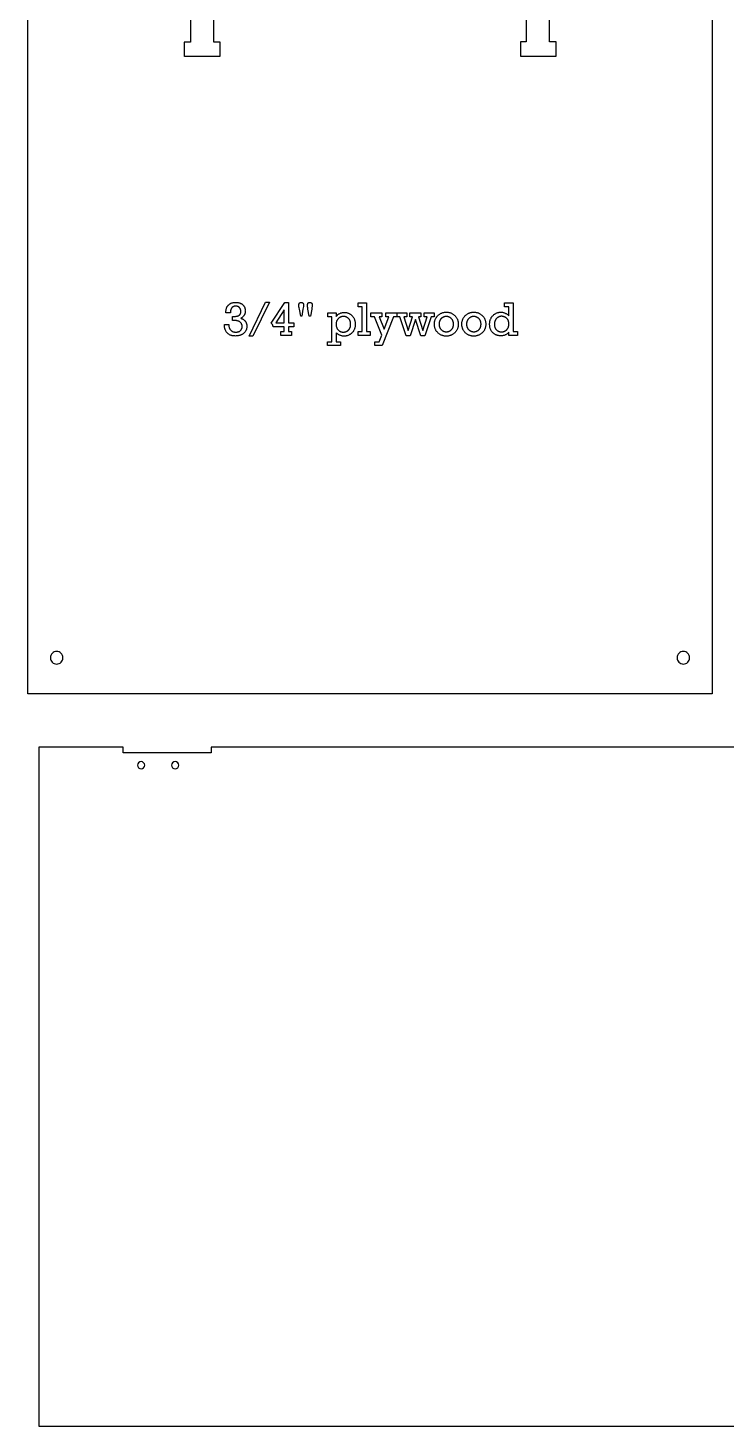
# Model space of a CAD drawing. Extents: x 1 to 150, y 1 to 98.
# Drawn here: x 99.56 to 123.86, y 1.01 to 49.67 of the extents above; entities that cross this region are included whole.
import ezdxf

# ---------------------------------------------------------------- set-up
doc = ezdxf.new("R2010")
doc.units = 0
doc.layers.add('LAYER_1', color=18, linetype='CONTINUOUS')

msp = doc.modelspace()

# ---------------------------------------------------------------- linework, layer by layer
at = {"layer": 'LAYER_1'}
for points in [[(105.217, 51.781), (105.217, 49.234), (105.216, 49.179), (104.999, 49.179), (104.999, 48.679), (105.013, 48.684), (106.234, 48.684), (106.249, 48.684), (106.249, 49.179), (106.03, 49.179), (106.03, 49.198), (106.03, 56.871)], [(116.905, 56.871), (116.905, 49.197), (116.903, 49.185), (116.701, 49.185), (116.701, 48.685), (116.708, 48.684), (117.949, 48.684), (117.951, 48.685), (117.951, 49.185), (117.719, 49.185), (117.717, 49.269), (117.717, 51.747)], [(123.373, 51.712), (123.373, 26.496), (99.561, 26.496), (99.561, 51.748)]]:
    msp.add_lwpolyline(points, dxfattribs=at)
for points in [[(106.685, 39.486), (106.685, 39.626), (106.714, 39.627), (106.74, 39.627), (106.765, 39.628), (106.788, 39.63), (106.808, 39.632), (106.827, 39.634), (106.844, 39.637), (106.858, 39.64), (106.871, 39.644), (106.884, 39.649), (106.895, 39.654), (106.906, 39.661), (106.916, 39.668), (106.926, 39.676), (106.935, 39.685), (106.942, 39.695), (106.95, 39.706), (106.956, 39.717), (106.961, 39.729), (106.965, 39.742), (106.968, 39.755), (106.971, 39.769), (106.972, 39.784), (106.973, 39.799), (106.972, 39.809), (106.972, 39.818), (106.971, 39.827), (106.97, 39.836), (106.968, 39.844), (106.966, 39.853), (106.964, 39.861), (106.962, 39.87), (106.959, 39.878), (106.955, 39.886), (106.952, 39.893), (106.948, 39.901), (106.943, 39.908), (106.939, 39.916), (106.934, 39.923), (106.928, 39.93), (106.923, 39.936), (106.916, 39.942), (106.91, 39.948), (106.903, 39.953), (106.896, 39.958), (106.889, 39.963), (106.881, 39.967), (106.873, 39.971), (106.865, 39.974), (106.856, 39.976), (106.847, 39.979), (106.838, 39.981), (106.828, 39.982), (106.818, 39.983), (106.807, 39.984), (106.797, 39.984), (106.785, 39.984), (106.773, 39.983), (106.762, 39.982), (106.752, 39.981), (106.742, 39.979), (106.732, 39.976), (106.722, 39.973), (106.713, 39.97), (106.705, 39.966), (106.697, 39.962), (106.689, 39.957), (106.682, 39.952), (106.675, 39.946), (106.668, 39.94), (106.662, 39.934), (106.656, 39.927), (106.651, 39.919), (106.646, 39.911), (106.641, 39.903), (106.637, 39.894), (106.633, 39.885), (106.629, 39.876), (106.625, 39.866), (106.622, 39.855), (106.619, 39.844), (106.617, 39.833), (106.615, 39.821), (106.613, 39.809), (106.611, 39.796), (106.61, 39.783), (106.609, 39.769), (106.608, 39.755), (106.451, 39.755), (106.451, 39.779), (106.452, 39.802), (106.454, 39.824), (106.457, 39.846), (106.46, 39.866), (106.465, 39.886), (106.469, 39.905), (106.475, 39.923), (106.481, 39.939), (106.489, 39.956), (106.497, 39.971), (106.505, 39.985), (106.515, 39.998), (106.525, 40.011), (106.536, 40.023), (106.548, 40.033), (106.56, 40.044), (106.572, 40.053), (106.585, 40.062), (106.599, 40.07), (106.612, 40.077), (106.626, 40.084), (106.64, 40.09), (106.655, 40.096), (106.67, 40.1), (106.685, 40.105), (106.701, 40.108), (106.717, 40.111), (106.733, 40.113), (106.75, 40.115), (106.767, 40.116), (106.784, 40.116), (106.805, 40.116), (106.826, 40.115), (106.845, 40.113), (106.864, 40.111), (106.883, 40.108), (106.9, 40.104), (106.917, 40.1), (106.934, 40.095), (106.949, 40.09), (106.965, 40.083), (106.979, 40.077), (106.993, 40.069), (107.006, 40.061), (107.018, 40.052), (107.03, 40.042), (107.041, 40.032), (107.052, 40.022), (107.061, 40.011), (107.071, 39.999), (107.079, 39.987), (107.087, 39.975), (107.094, 39.963), (107.1, 39.95), (107.106, 39.937), (107.111, 39.923), (107.115, 39.909), (107.119, 39.895), (107.122, 39.88), (107.125, 39.865), (107.126, 39.85), (107.127, 39.834), (107.128, 39.818), (107.127, 39.806), (107.127, 39.794), (107.126, 39.783), (107.124, 39.772), (107.123, 39.761), (107.121, 39.75), (107.118, 39.739), (107.115, 39.729), (107.112, 39.719), (107.108, 39.709), (107.104, 39.7), (107.1, 39.691), (107.095, 39.681), (107.09, 39.673), (107.084, 39.664), (107.078, 39.656), (107.066, 39.64), (107.053, 39.625), (107.039, 39.611), (107.026, 39.599), (107.012, 39.588), (107.004, 39.583), (106.997, 39.578), (106.99, 39.574), (106.982, 39.569), (106.975, 39.565), (106.967, 39.562), (106.98, 39.558), (106.993, 39.553), (107.005, 39.549), (107.017, 39.544), (107.028, 39.539), (107.039, 39.533), (107.05, 39.527), (107.06, 39.521), (107.069, 39.515), (107.079, 39.508), (107.088, 39.502), (107.096, 39.494), (107.104, 39.487), (107.112, 39.479), (107.119, 39.471), (107.126, 39.463), (107.132, 39.454), (107.138, 39.445), (107.144, 39.436), (107.149, 39.427), (107.154, 39.417), (107.158, 39.407), (107.162, 39.397), (107.166, 39.386), (107.169, 39.375), (107.171, 39.364), (107.174, 39.353), (107.176, 39.341), (107.177, 39.329), (107.178, 39.317), (107.179, 39.304), (107.179, 39.291), (107.178, 39.27), (107.177, 39.249), (107.175, 39.229), (107.172, 39.21), (107.168, 39.192), (107.163, 39.174), (107.157, 39.157), (107.15, 39.14), (107.142, 39.124), (107.134, 39.109), (107.124, 39.095), (107.114, 39.081), (107.102, 39.068), (107.09, 39.055), (107.077, 39.043), (107.063, 39.032), (107.048, 39.022), (107.033, 39.012), (107.018, 39.003), (107.002, 38.995), (106.986, 38.987), (106.97, 38.98), (106.953, 38.974), (106.936, 38.968), (106.919, 38.963), (106.902, 38.958), (106.884, 38.955), (106.866, 38.952), (106.847, 38.949), (106.829, 38.948), (106.809, 38.947), (106.79, 38.946), (106.765, 38.947), (106.742, 38.948), (106.719, 38.95), (106.697, 38.953), (106.675, 38.957), (106.655, 38.961), (106.635, 38.967), (106.616, 38.973), (106.598, 38.98), (106.581, 38.988), (106.565, 38.997), (106.549, 39.006), (106.534, 39.017), (106.52, 39.028), (106.507, 39.04), (106.495, 39.053), (106.483, 39.067), (106.472, 39.081), (106.462, 39.096), (106.453, 39.112), (106.444, 39.128), (106.436, 39.145), (106.429, 39.162), (106.423, 39.18), (106.417, 39.199), (106.412, 39.219), (106.408, 39.239), (106.405, 39.259), (106.402, 39.281), (106.4, 39.302), (106.399, 39.325), (106.399, 39.348), (106.549, 39.348), (106.55, 39.332), (106.551, 39.317), (106.552, 39.302), (106.555, 39.287), (106.557, 39.273), (106.561, 39.259), (106.564, 39.246), (106.569, 39.233), (106.573, 39.221), (106.579, 39.209), (106.584, 39.198), (106.59, 39.187), (106.597, 39.177), (106.604, 39.167), (106.612, 39.158), (106.62, 39.149), (106.629, 39.141), (106.638, 39.133), (106.647, 39.126), (106.656, 39.119), (106.666, 39.113), (106.677, 39.107), (106.687, 39.102), (106.698, 39.097), (106.71, 39.093), (106.722, 39.09), (106.734, 39.087), (106.746, 39.084), (106.759, 39.083), (106.772, 39.081), (106.785, 39.08), (106.799, 39.08), (106.812, 39.08), (106.824, 39.081), (106.836, 39.082), (106.847, 39.084), (106.858, 39.086), (106.869, 39.088), (106.88, 39.091), (106.89, 39.094), (106.9, 39.098), (106.909, 39.102), (106.919, 39.107), (106.927, 39.112), (106.936, 39.117), (106.944, 39.123), (106.952, 39.13), (106.959, 39.137), (106.966, 39.144), (106.973, 39.151), (106.979, 39.159), (106.985, 39.167), (106.99, 39.175), (106.995, 39.183), (106.999, 39.192), (107.003, 39.201), (107.006, 39.21), (107.009, 39.219), (107.012, 39.229), (107.014, 39.238), (107.015, 39.248), (107.017, 39.259), (107.017, 39.269), (107.017, 39.28), (107.017, 39.291), (107.016, 39.302), (107.015, 39.313), (107.013, 39.323), (107.011, 39.333), (107.008, 39.343), (107.004, 39.353), (107, 39.362), (106.996, 39.371), (106.991, 39.38), (106.985, 39.389), (106.979, 39.397), (106.972, 39.406), (106.965, 39.414), (106.957, 39.421), (106.949, 39.429), (106.94, 39.436), (106.931, 39.442), (106.92, 39.448), (106.91, 39.454), (106.898, 39.459), (106.886, 39.464), (106.873, 39.468), (106.86, 39.472), (106.846, 39.476), (106.832, 39.479), (106.816, 39.481), (106.8, 39.483), (106.784, 39.485), (106.767, 39.486), (106.749, 39.487), (106.731, 39.487), (106.709, 39.487)], [(107.835, 40.121), (107.971, 40.121), (107.392, 38.946), (107.257, 38.946)], [(108.482, 39.269), (108.101, 39.269), (108.098, 39.279), (108.096, 39.288), (108.092, 39.297), (108.089, 39.306), (108.085, 39.314), (108.082, 39.323), (108.077, 39.331), (108.073, 39.339), (108.068, 39.347), (108.063, 39.355), (108.058, 39.362), (108.053, 39.37), (108.047, 39.377), (108.041, 39.384), (108.035, 39.391), (108.028, 39.397), (108.5, 40.107), (108.632, 40.107), (108.632, 39.406), (108.813, 39.406), (108.813, 39.269), (108.632, 39.269), (108.632, 39.102), (108.735, 39.102), (108.735, 38.964), (108.362, 38.964), (108.362, 39.102), (108.482, 39.102)], [(109.055, 39.64), (109.01, 39.881), (109.002, 39.927), (108.996, 39.964), (108.994, 39.98), (108.993, 39.994), (108.992, 40.006), (108.992, 40.016), (108.992, 40.028), (108.993, 40.039), (108.995, 40.05), (108.997, 40.06), (109, 40.069), (109.003, 40.077), (109.007, 40.085), (109.012, 40.091), (109.017, 40.097), (109.023, 40.102), (109.029, 40.106), (109.036, 40.11), (109.044, 40.113), (109.052, 40.115), (109.061, 40.116), (109.071, 40.116), (109.08, 40.116), (109.088, 40.115), (109.096, 40.113), (109.104, 40.11), (109.111, 40.107), (109.118, 40.103), (109.125, 40.098), (109.131, 40.092), (109.137, 40.086), (109.141, 40.079), (109.146, 40.072), (109.149, 40.064), (109.152, 40.056), (109.153, 40.048), (109.155, 40.039), (109.155, 40.029), (109.155, 40.019), (109.154, 40.007), (109.152, 39.992), (109.15, 39.975), (109.143, 39.932), (109.134, 39.88), (109.09, 39.64)], [(109.353, 39.64), (109.309, 39.877), (109.301, 39.925), (109.294, 39.964), (109.292, 39.981), (109.291, 39.995), (109.29, 40.007), (109.29, 40.017), (109.29, 40.029), (109.291, 40.04), (109.292, 40.051), (109.295, 40.06), (109.298, 40.069), (109.301, 40.077), (109.305, 40.085), (109.31, 40.091), (109.316, 40.097), (109.322, 40.102), (109.329, 40.107), (109.336, 40.11), (109.344, 40.113), (109.353, 40.115), (109.363, 40.116), (109.373, 40.116), (109.382, 40.116), (109.39, 40.115), (109.398, 40.113), (109.406, 40.11), (109.413, 40.107), (109.42, 40.102), (109.426, 40.097), (109.432, 40.091), (109.437, 40.085), (109.442, 40.078), (109.445, 40.071), (109.449, 40.064), (109.451, 40.056), (109.453, 40.047), (109.454, 40.039), (109.454, 40.03), (109.454, 40.012), (109.453, 39.994), (109.452, 39.975), (109.45, 39.956), (109.448, 39.937), (109.445, 39.918), (109.442, 39.898), (109.439, 39.878), (109.392, 39.64)], [(111.196, 39.102), (111.196, 39.961), (111.056, 39.961), (111.056, 40.098), (111.351, 40.098), (111.351, 39.102), (111.472, 39.102), (111.472, 38.964), (111.056, 38.964), (111.056, 39.102)], [(116.599, 39.102), (116.599, 38.964), (116.302, 38.964), (116.302, 39.08), (116.287, 39.064), (116.272, 39.05), (116.257, 39.036), (116.241, 39.024), (116.225, 39.012), (116.208, 39.002), (116.191, 38.992), (116.174, 38.983), (116.156, 38.976), (116.138, 38.969), (116.119, 38.964), (116.1, 38.959), (116.081, 38.956), (116.061, 38.953), (116.041, 38.952), (116.02, 38.951), (116.001, 38.952), (115.982, 38.953), (115.963, 38.955), (115.945, 38.958), (115.927, 38.962), (115.91, 38.966), (115.892, 38.971), (115.875, 38.978), (115.858, 38.985), (115.842, 38.992), (115.826, 39.001), (115.81, 39.01), (115.794, 39.021), (115.779, 39.032), (115.764, 39.044), (115.749, 39.056), (115.735, 39.07), (115.722, 39.084), (115.71, 39.099), (115.698, 39.115), (115.688, 39.131), (115.678, 39.148), (115.67, 39.165), (115.662, 39.184), (115.655, 39.203), (115.649, 39.223), (115.644, 39.243), (115.64, 39.264), (115.637, 39.286), (115.635, 39.309), (115.633, 39.332), (115.633, 39.356), (115.633, 39.38), (115.635, 39.403), (115.637, 39.426), (115.64, 39.448), (115.644, 39.469), (115.65, 39.49), (115.656, 39.51), (115.663, 39.53), (115.671, 39.549), (115.68, 39.567), (115.689, 39.585), (115.7, 39.602), (115.712, 39.618), (115.724, 39.634), (115.738, 39.649), (115.753, 39.663), (115.768, 39.677), (115.783, 39.689), (115.799, 39.701), (115.814, 39.712), (115.83, 39.722), (115.847, 39.732), (115.863, 39.74), (115.88, 39.747), (115.897, 39.754), (115.914, 39.76), (115.932, 39.764), (115.95, 39.768), (115.968, 39.772), (115.986, 39.774), (116.004, 39.775), (116.023, 39.775), (116.043, 39.775), (116.063, 39.773), (116.082, 39.771), (116.101, 39.768), (116.119, 39.763), (116.137, 39.758), (116.155, 39.751), (116.173, 39.744), (116.19, 39.735), (116.207, 39.726), (116.224, 39.715), (116.24, 39.704), (116.256, 39.692), (116.272, 39.678), (116.287, 39.664), (116.302, 39.648), (116.302, 39.961), (116.15, 39.961), (116.15, 40.098), (116.457, 40.098), (116.457, 39.102)], [(108.482, 39.406), (108.482, 39.853), (108.185, 39.406)], [(110.135, 38.748), (110.135, 39.616), (110.002, 39.616), (110.002, 39.753), (110.29, 39.753), (110.29, 39.63), (110.304, 39.646), (110.319, 39.661), (110.335, 39.676), (110.351, 39.689), (110.367, 39.701), (110.383, 39.713), (110.4, 39.723), (110.418, 39.732), (110.435, 39.74), (110.454, 39.747), (110.472, 39.752), (110.491, 39.757), (110.51, 39.761), (110.53, 39.764), (110.55, 39.765), (110.57, 39.766), (110.591, 39.765), (110.611, 39.764), (110.631, 39.762), (110.65, 39.759), (110.669, 39.755), (110.687, 39.75), (110.705, 39.744), (110.722, 39.737), (110.739, 39.73), (110.756, 39.721), (110.772, 39.712), (110.787, 39.701), (110.803, 39.69), (110.817, 39.678), (110.832, 39.665), (110.845, 39.652), (110.859, 39.637), (110.871, 39.622), (110.882, 39.606), (110.893, 39.59), (110.903, 39.574), (110.912, 39.556), (110.92, 39.539), (110.927, 39.52), (110.933, 39.501), (110.939, 39.482), (110.944, 39.462), (110.947, 39.442), (110.95, 39.421), (110.952, 39.399), (110.954, 39.377), (110.954, 39.355), (110.954, 39.331), (110.952, 39.308), (110.95, 39.286), (110.947, 39.264), (110.943, 39.243), (110.938, 39.222), (110.932, 39.203), (110.925, 39.183), (110.917, 39.165), (110.908, 39.147), (110.898, 39.13), (110.888, 39.113), (110.876, 39.097), (110.864, 39.081), (110.85, 39.067), (110.836, 39.052), (110.821, 39.039), (110.806, 39.026), (110.791, 39.015), (110.775, 39.004), (110.759, 38.994), (110.743, 38.985), (110.726, 38.977), (110.71, 38.969), (110.693, 38.963), (110.675, 38.957), (110.658, 38.952), (110.64, 38.948), (110.622, 38.945), (110.604, 38.943), (110.586, 38.942), (110.567, 38.942), (110.548, 38.942), (110.528, 38.943), (110.51, 38.946), (110.491, 38.949), (110.473, 38.953), (110.455, 38.958), (110.437, 38.965), (110.419, 38.972), (110.402, 38.98), (110.385, 38.989), (110.369, 38.999), (110.352, 39.009), (110.336, 39.021), (110.321, 39.034), (110.305, 39.048), (110.29, 39.062), (110.29, 38.748), (110.443, 38.748), (110.443, 38.611), (109.991, 38.611), (109.991, 38.748)], [(110.287, 39.347), (110.288, 39.331), (110.289, 39.315), (110.291, 39.299), (110.294, 39.284), (110.298, 39.268), (110.302, 39.253), (110.308, 39.238), (110.314, 39.223), (110.321, 39.208), (110.33, 39.194), (110.339, 39.181), (110.349, 39.168), (110.36, 39.156), (110.372, 39.144), (110.386, 39.133), (110.4, 39.123), (110.407, 39.118), (110.415, 39.113), (110.423, 39.109), (110.43, 39.105), (110.439, 39.102), (110.447, 39.098), (110.455, 39.095), (110.464, 39.093), (110.472, 39.09), (110.481, 39.088), (110.49, 39.086), (110.499, 39.085), (110.509, 39.084), (110.518, 39.083), (110.528, 39.083), (110.538, 39.083), (110.551, 39.083), (110.565, 39.084), (110.578, 39.085), (110.591, 39.087), (110.603, 39.09), (110.615, 39.093), (110.627, 39.097), (110.639, 39.101), (110.65, 39.106), (110.661, 39.112), (110.672, 39.118), (110.682, 39.124), (110.692, 39.132), (110.702, 39.139), (110.711, 39.148), (110.721, 39.157), (110.729, 39.166), (110.738, 39.176), (110.745, 39.186), (110.752, 39.197), (110.759, 39.208), (110.765, 39.22), (110.77, 39.232), (110.775, 39.245), (110.779, 39.258), (110.783, 39.271), (110.786, 39.285), (110.788, 39.299), (110.79, 39.314), (110.792, 39.329), (110.792, 39.345), (110.793, 39.361), (110.792, 39.376), (110.792, 39.391), (110.79, 39.406), (110.788, 39.42), (110.785, 39.434), (110.782, 39.447), (110.778, 39.46), (110.774, 39.473), (110.769, 39.485), (110.763, 39.497), (110.757, 39.508), (110.75, 39.519), (110.743, 39.529), (110.735, 39.539), (110.726, 39.549), (110.717, 39.558), (110.708, 39.566), (110.698, 39.574), (110.688, 39.582), (110.678, 39.589), (110.668, 39.595), (110.658, 39.601), (110.647, 39.606), (110.637, 39.611), (110.626, 39.615), (110.615, 39.619), (110.604, 39.622), (110.593, 39.624), (110.581, 39.626), (110.569, 39.628), (110.558, 39.628), (110.546, 39.629), (110.533, 39.628), (110.52, 39.628), (110.508, 39.626), (110.496, 39.624), (110.484, 39.621), (110.472, 39.618), (110.461, 39.614), (110.449, 39.609), (110.438, 39.604), (110.427, 39.599), (110.416, 39.592), (110.406, 39.585), (110.395, 39.578), (110.385, 39.57), (110.375, 39.561), (110.365, 39.552), (110.356, 39.542), (110.347, 39.532), (110.339, 39.521), (110.331, 39.51), (110.324, 39.499), (110.318, 39.487), (110.312, 39.475), (110.307, 39.462), (110.302, 39.449), (110.298, 39.436), (110.295, 39.422), (110.292, 39.408), (110.29, 39.393), (110.289, 39.378), (110.288, 39.363)], [(111.881, 38.978), (111.622, 39.616), (111.491, 39.616), (111.491, 39.753), (111.881, 39.753), (111.881, 39.616), (111.787, 39.616), (111.957, 39.179), (112.124, 39.616), (112.02, 39.616), (112.02, 39.753), (112.402, 39.753), (112.402, 39.616), (112.285, 39.616), (111.894, 38.611), (111.632, 38.611), (111.632, 38.746), (111.787, 38.746)], [(112.722, 38.951), (112.51, 39.616), (112.414, 39.616), (112.414, 39.753), (112.747, 39.753), (112.747, 39.616), (112.644, 39.616), (112.795, 39.14), (112.945, 39.616), (112.859, 39.616), (112.859, 39.753), (113.241, 39.753), (113.241, 39.616), (113.154, 39.616), (113.305, 39.14), (113.456, 39.616), (113.348, 39.616), (113.348, 39.753), (113.704, 39.753), (113.704, 39.616), (113.591, 39.616), (113.379, 38.951), (113.233, 38.951), (113.052, 39.522), (112.868, 38.951)], [(113.709, 39.359), (113.709, 39.381), (113.711, 39.404), (113.713, 39.425), (113.716, 39.446), (113.721, 39.467), (113.726, 39.487), (113.732, 39.506), (113.739, 39.525), (113.747, 39.544), (113.756, 39.562), (113.766, 39.579), (113.777, 39.596), (113.788, 39.612), (113.801, 39.628), (113.815, 39.644), (113.829, 39.658), (113.845, 39.673), (113.86, 39.686), (113.877, 39.698), (113.893, 39.71), (113.91, 39.72), (113.927, 39.73), (113.945, 39.738), (113.963, 39.746), (113.982, 39.753), (114.001, 39.759), (114.02, 39.764), (114.04, 39.768), (114.06, 39.771), (114.081, 39.774), (114.102, 39.775), (114.124, 39.775), (114.145, 39.775), (114.166, 39.774), (114.186, 39.771), (114.206, 39.768), (114.226, 39.764), (114.245, 39.759), (114.264, 39.753), (114.282, 39.747), (114.3, 39.739), (114.318, 39.73), (114.335, 39.721), (114.352, 39.711), (114.369, 39.699), (114.385, 39.687), (114.401, 39.674), (114.416, 39.66), (114.431, 39.645), (114.445, 39.63), (114.458, 39.614), (114.47, 39.598), (114.481, 39.581), (114.491, 39.564), (114.5, 39.546), (114.508, 39.527), (114.515, 39.508), (114.521, 39.488), (114.527, 39.468), (114.531, 39.447), (114.534, 39.426), (114.537, 39.404), (114.538, 39.382), (114.539, 39.359), (114.538, 39.336), (114.537, 39.314), (114.534, 39.292), (114.531, 39.27), (114.527, 39.25), (114.522, 39.229), (114.515, 39.21), (114.508, 39.191), (114.5, 39.172), (114.491, 39.154), (114.481, 39.136), (114.47, 39.12), (114.458, 39.103), (114.445, 39.087), (114.432, 39.072), (114.417, 39.057), (114.401, 39.043), (114.386, 39.03), (114.369, 39.018), (114.353, 39.007), (114.336, 38.996), (114.318, 38.987), (114.301, 38.978), (114.283, 38.97), (114.264, 38.964), (114.245, 38.958), (114.226, 38.953), (114.206, 38.949), (114.186, 38.946), (114.166, 38.943), (114.145, 38.942), (114.124, 38.942), (114.102, 38.942), (114.081, 38.943), (114.06, 38.946), (114.039, 38.949), (114.019, 38.953), (114, 38.958), (113.981, 38.964), (113.962, 38.971), (113.944, 38.979), (113.926, 38.987), (113.908, 38.997), (113.891, 39.008), (113.875, 39.019), (113.859, 39.031), (113.843, 39.045), (113.828, 39.059), (113.814, 39.074), (113.8, 39.089), (113.788, 39.105), (113.776, 39.122), (113.765, 39.139), (113.755, 39.156), (113.747, 39.174), (113.739, 39.193), (113.732, 39.212), (113.726, 39.231), (113.72, 39.251), (113.716, 39.272), (113.713, 39.293), (113.711, 39.314), (113.709, 39.336)], [(113.873, 39.359), (113.873, 39.345), (113.874, 39.331), (113.875, 39.317), (113.877, 39.304), (113.88, 39.29), (113.883, 39.278), (113.887, 39.265), (113.891, 39.253), (113.896, 39.241), (113.901, 39.23), (113.907, 39.219), (113.914, 39.208), (113.921, 39.197), (113.929, 39.187), (113.937, 39.177), (113.946, 39.168), (113.955, 39.159), (113.964, 39.15), (113.974, 39.142), (113.984, 39.135), (113.994, 39.128), (114.005, 39.122), (114.016, 39.117), (114.027, 39.112), (114.038, 39.107), (114.049, 39.104), (114.061, 39.1), (114.073, 39.098), (114.085, 39.096), (114.098, 39.094), (114.111, 39.093), (114.124, 39.093), (114.137, 39.093), (114.15, 39.094), (114.163, 39.096), (114.175, 39.098), (114.187, 39.101), (114.199, 39.104), (114.211, 39.108), (114.222, 39.112), (114.233, 39.117), (114.244, 39.123), (114.254, 39.129), (114.264, 39.136), (114.274, 39.143), (114.284, 39.151), (114.294, 39.159), (114.303, 39.169), (114.311, 39.178), (114.32, 39.188), (114.327, 39.198), (114.334, 39.209), (114.341, 39.22), (114.347, 39.231), (114.352, 39.242), (114.357, 39.254), (114.361, 39.266), (114.365, 39.278), (114.368, 39.291), (114.37, 39.304), (114.372, 39.317), (114.374, 39.331), (114.375, 39.345), (114.375, 39.359), (114.375, 39.374), (114.374, 39.388), (114.372, 39.401), (114.37, 39.415), (114.368, 39.428), (114.365, 39.441), (114.361, 39.453), (114.356, 39.465), (114.352, 39.477), (114.346, 39.488), (114.34, 39.499), (114.334, 39.51), (114.326, 39.521), (114.319, 39.531), (114.31, 39.541), (114.301, 39.55), (114.292, 39.559), (114.283, 39.568), (114.273, 39.576), (114.263, 39.583), (114.253, 39.59), (114.242, 39.596), (114.231, 39.602), (114.22, 39.607), (114.209, 39.611), (114.198, 39.615), (114.186, 39.618), (114.174, 39.621), (114.162, 39.623), (114.149, 39.624), (114.137, 39.625), (114.124, 39.625), (114.11, 39.625), (114.097, 39.624), (114.084, 39.623), (114.072, 39.621), (114.059, 39.618), (114.047, 39.615), (114.035, 39.611), (114.024, 39.606), (114.013, 39.601), (114.002, 39.596), (113.992, 39.589), (113.981, 39.582), (113.972, 39.575), (113.962, 39.567), (113.953, 39.558), (113.944, 39.549), (113.935, 39.539), (113.927, 39.529), (113.919, 39.519), (113.913, 39.508), (113.906, 39.497), (113.9, 39.486), (113.895, 39.475), (113.89, 39.463), (113.886, 39.451), (113.883, 39.439), (113.88, 39.426), (113.877, 39.413), (113.875, 39.4), (113.874, 39.387), (113.873, 39.373)], [(114.666, 39.359), (114.666, 39.381), (114.668, 39.404), (114.67, 39.425), (114.673, 39.446), (114.678, 39.467), (114.683, 39.487), (114.689, 39.506), (114.696, 39.525), (114.704, 39.544), (114.713, 39.562), (114.723, 39.579), (114.734, 39.596), (114.746, 39.612), (114.758, 39.628), (114.772, 39.644), (114.787, 39.658), (114.802, 39.673), (114.818, 39.686), (114.834, 39.698), (114.85, 39.71), (114.867, 39.72), (114.884, 39.73), (114.902, 39.738), (114.92, 39.746), (114.939, 39.753), (114.958, 39.759), (114.977, 39.764), (114.997, 39.768), (115.018, 39.771), (115.038, 39.774), (115.059, 39.775), (115.081, 39.775), (115.102, 39.775), (115.123, 39.774), (115.143, 39.771), (115.163, 39.768), (115.183, 39.764), (115.202, 39.759), (115.221, 39.753), (115.239, 39.747), (115.257, 39.739), (115.275, 39.73), (115.292, 39.721), (115.309, 39.711), (115.326, 39.699), (115.342, 39.687), (115.358, 39.674), (115.373, 39.66), (115.388, 39.645), (115.402, 39.63), (115.415, 39.614), (115.427, 39.598), (115.438, 39.581), (115.448, 39.564), (115.457, 39.546), (115.465, 39.527), (115.472, 39.508), (115.479, 39.488), (115.484, 39.468), (115.488, 39.447), (115.491, 39.426), (115.494, 39.404), (115.495, 39.382), (115.496, 39.359), (115.495, 39.336), (115.494, 39.314), (115.491, 39.292), (115.488, 39.27), (115.484, 39.25), (115.479, 39.229), (115.472, 39.21), (115.465, 39.191), (115.457, 39.172), (115.448, 39.154), (115.438, 39.136), (115.427, 39.12), (115.415, 39.103), (115.402, 39.087), (115.389, 39.072), (115.374, 39.057), (115.358, 39.043), (115.343, 39.03), (115.326, 39.018), (115.31, 39.007), (115.293, 38.996), (115.276, 38.987), (115.258, 38.978), (115.24, 38.97), (115.221, 38.964), (115.202, 38.958), (115.183, 38.953), (115.163, 38.949), (115.143, 38.946), (115.123, 38.943), (115.102, 38.942), (115.081, 38.942), (115.059, 38.942), (115.038, 38.943), (115.017, 38.946), (114.996, 38.949), (114.976, 38.953), (114.957, 38.958), (114.938, 38.964), (114.919, 38.971), (114.901, 38.979), (114.883, 38.987), (114.865, 38.997), (114.849, 39.008), (114.832, 39.019), (114.816, 39.031), (114.8, 39.045), (114.785, 39.059), (114.771, 39.074), (114.757, 39.089), (114.745, 39.105), (114.733, 39.122), (114.722, 39.139), (114.713, 39.156), (114.704, 39.174), (114.696, 39.193), (114.689, 39.212), (114.683, 39.231), (114.678, 39.251), (114.673, 39.272), (114.67, 39.293), (114.668, 39.314), (114.666, 39.336)], [(114.83, 39.359), (114.83, 39.345), (114.831, 39.331), (114.832, 39.317), (114.834, 39.304), (114.837, 39.29), (114.84, 39.278), (114.844, 39.265), (114.848, 39.253), (114.853, 39.241), (114.858, 39.23), (114.864, 39.219), (114.871, 39.208), (114.878, 39.197), (114.886, 39.187), (114.894, 39.177), (114.903, 39.168), (114.912, 39.159), (114.921, 39.15), (114.931, 39.142), (114.941, 39.135), (114.951, 39.128), (114.962, 39.122), (114.973, 39.117), (114.984, 39.112), (114.995, 39.107), (115.006, 39.104), (115.018, 39.1), (115.03, 39.098), (115.043, 39.096), (115.055, 39.094), (115.068, 39.093), (115.081, 39.093), (115.094, 39.093), (115.107, 39.094), (115.12, 39.096), (115.132, 39.098), (115.144, 39.101), (115.156, 39.104), (115.168, 39.108), (115.179, 39.112), (115.19, 39.117), (115.201, 39.123), (115.211, 39.129), (115.222, 39.136), (115.231, 39.143), (115.241, 39.151), (115.251, 39.159), (115.26, 39.169), (115.268, 39.178), (115.277, 39.188), (115.284, 39.198), (115.291, 39.209), (115.298, 39.22), (115.304, 39.231), (115.309, 39.242), (115.314, 39.254), (115.318, 39.266), (115.322, 39.278), (115.325, 39.291), (115.327, 39.304), (115.329, 39.317), (115.331, 39.331), (115.332, 39.345), (115.332, 39.359), (115.332, 39.374), (115.331, 39.388), (115.329, 39.401), (115.327, 39.415), (115.325, 39.428), (115.322, 39.441), (115.318, 39.453), (115.314, 39.465), (115.309, 39.477), (115.303, 39.488), (115.297, 39.499), (115.291, 39.51), (115.283, 39.521), (115.276, 39.531), (115.267, 39.541), (115.259, 39.55), (115.249, 39.559), (115.24, 39.568), (115.23, 39.576), (115.22, 39.583), (115.21, 39.59), (115.199, 39.596), (115.188, 39.602), (115.177, 39.607), (115.166, 39.611), (115.155, 39.615), (115.143, 39.618), (115.131, 39.621), (115.119, 39.623), (115.106, 39.624), (115.094, 39.625), (115.081, 39.625), (115.067, 39.625), (115.054, 39.624), (115.041, 39.623), (115.029, 39.621), (115.016, 39.618), (115.004, 39.615), (114.993, 39.611), (114.981, 39.606), (114.97, 39.601), (114.959, 39.596), (114.949, 39.589), (114.939, 39.582), (114.929, 39.575), (114.919, 39.567), (114.91, 39.558), (114.901, 39.549), (114.892, 39.539), (114.884, 39.529), (114.877, 39.519), (114.87, 39.508), (114.863, 39.497), (114.857, 39.486), (114.852, 39.475), (114.847, 39.463), (114.843, 39.451), (114.84, 39.439), (114.837, 39.426), (114.834, 39.413), (114.832, 39.4), (114.831, 39.387), (114.83, 39.373)], [(115.798, 39.36), (115.798, 39.344), (115.799, 39.328), (115.801, 39.313), (115.803, 39.298), (115.805, 39.284), (115.809, 39.27), (115.812, 39.257), (115.817, 39.244), (115.822, 39.232), (115.827, 39.22), (115.833, 39.209), (115.84, 39.198), (115.847, 39.188), (115.855, 39.178), (115.863, 39.168), (115.872, 39.159), (115.881, 39.151), (115.891, 39.143), (115.901, 39.135), (115.911, 39.128), (115.921, 39.122), (115.931, 39.116), (115.942, 39.111), (115.953, 39.107), (115.964, 39.102), (115.976, 39.099), (115.987, 39.096), (115.999, 39.093), (116.011, 39.092), (116.023, 39.09), (116.036, 39.089), (116.048, 39.089), (116.061, 39.089), (116.073, 39.09), (116.085, 39.092), (116.097, 39.094), (116.108, 39.096), (116.12, 39.099), (116.131, 39.103), (116.142, 39.108), (116.153, 39.112), (116.164, 39.118), (116.175, 39.124), (116.185, 39.131), (116.195, 39.138), (116.205, 39.146), (116.215, 39.154), (116.225, 39.163), (116.234, 39.172), (116.243, 39.182), (116.251, 39.192), (116.259, 39.203), (116.266, 39.214), (116.272, 39.226), (116.278, 39.238), (116.283, 39.251), (116.287, 39.264), (116.291, 39.277), (116.294, 39.291), (116.297, 39.305), (116.299, 39.32), (116.301, 39.335), (116.302, 39.351), (116.302, 39.367), (116.302, 39.383), (116.301, 39.399), (116.299, 39.414), (116.297, 39.429), (116.294, 39.443), (116.291, 39.456), (116.287, 39.47), (116.282, 39.482), (116.277, 39.494), (116.271, 39.506), (116.265, 39.517), (116.258, 39.528), (116.25, 39.538), (116.242, 39.547), (116.233, 39.557), (116.223, 39.565), (116.213, 39.573), (116.203, 39.581), (116.193, 39.588), (116.183, 39.594), (116.172, 39.6), (116.162, 39.606), (116.151, 39.611), (116.14, 39.615), (116.129, 39.619), (116.118, 39.623), (116.106, 39.625), (116.095, 39.628), (116.083, 39.63), (116.071, 39.631), (116.059, 39.632), (116.047, 39.632), (116.034, 39.632), (116.021, 39.631), (116.009, 39.629), (115.996, 39.627), (115.984, 39.624), (115.973, 39.621), (115.961, 39.617), (115.95, 39.612), (115.939, 39.607), (115.928, 39.601), (115.918, 39.595), (115.908, 39.588), (115.898, 39.58), (115.888, 39.572), (115.879, 39.563), (115.87, 39.553), (115.861, 39.543), (115.853, 39.533), (115.846, 39.523), (115.839, 39.512), (115.832, 39.501), (115.826, 39.489), (115.821, 39.478), (115.816, 39.466), (115.812, 39.453), (115.808, 39.441), (115.805, 39.428), (115.803, 39.415), (115.801, 39.402), (115.799, 39.388), (115.798, 39.374)], [(105.937, 24.631), (105.937, 24.443), (102.874, 24.443), (102.874, 24.631), (99.937, 24.631), (99.937, 1.006), (147.937, 1.006), (147.937, 24.631), (145.062, 24.631), (145.062, 24.443), (141.999, 24.443), (141.999, 24.631)]]:
    msp.add_lwpolyline(points, close=True, dxfattribs=at)
for points in [[(100.561, 27.965, 0.414214), (100.342, 27.746, 0.414214), (100.561, 27.528, 0.414214), (100.78, 27.746, 0.414214)], [(122.373, 27.965, 0.414214), (122.155, 27.746, 0.414214), (122.373, 27.528, 0.414214), (122.592, 27.746, 0.414214)], [(103.374, 24.006, 0.414214), (103.499, 23.88, 0.414214), (103.625, 24.006, 0.414214), (103.499, 24.131, 0.414214)], [(104.561, 24.006, 0.414214), (104.687, 23.88, 0.414214), (104.812, 24.006, 0.414214), (104.687, 24.131, 0.414214)]]:
    msp.add_lwpolyline(points, format="xyb", close=True, dxfattribs=at)

doc.saveas('drawing.dxf')
